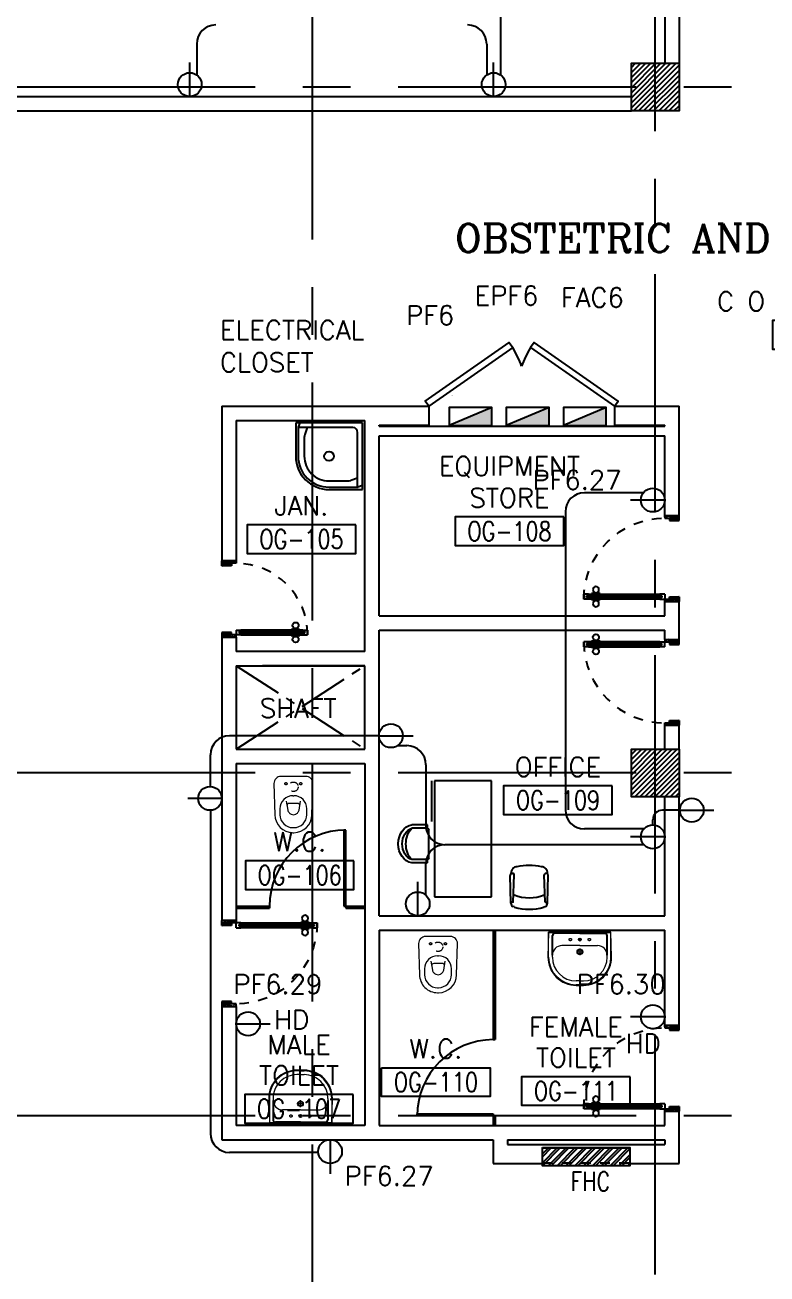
# Model space of a CAD drawing. Extents: x -0.4 to 93.5, y -1.1 to 78.4.
# Drawn here: x 58.41 to 66.21, y 14.89 to 28 of the extents above; entities that cross this region are included whole.
import ezdxf
from ezdxf.enums import TextEntityAlignment as Align

# ---------------------------------------------------------------- set-up
doc = ezdxf.new("R2010")
doc.units = 0
doc.header["$MEASUREMENT"] = 0
for name, pattern in [('CENTER2', [1.125, 0.75, -0.125, 0.125, -0.125]), ('CENTERX2', [4, 2.5, -0.5, 0.5, -0.5]), ('DASHED', [0.75, 0.5, -0.25]), ('HIDDEN', [0.375, 0.25, -0.125]), ('HIDDEN2', [0.1875, 0.125, -0.0625])]:
    doc.linetypes.add(name, pattern=pattern)
doc.layers.get('0').update_dxf_attribs({"color": 11, "linetype": 'CONTINUOUS'})
for name, color, linetype in [('AXES', 11, 'CENTERX2'), ('COL', 11, 'CONTINUOUS'), ('DOOR', 11, 'CONTINUOUS'), ('E-CLINE', 2, 'CONTINUOUS'), ('E-HLINE', 2, 'HIDDEN'), ('E-PANELBX', 3, 'CONTINUOUS'), ('E-SOCKETS', 4, 'CONTINUOUS'), ('E-TEXT', 4, 'CONTINUOUS'), ('E-WI', 6, 'CONTINUOUS'), ('FHC', 11, 'CONTINUOUS'), ('FIX', 11, 'CONTINUOUS'), ('FMCHAIR', 11, 'CONTINUOUS'), ('FMDESK', 11, 'CONTINUOUS'), ('HAT', 11, 'CONTINUOUS'), ('NON-MEDICAL', 11, 'CONTINUOUS'), ('PART', 11, 'CONTINUOUS'), ('RM-BOX', 11, 'CONTINUOUS'), ('RM-NAME', 11, 'CONTINUOUS'), ('RM-NO', 11, 'CONTINUOUS'), ('SHAFT', 11, 'CONTINUOUS'), ('WALL', 11, 'CONTINUOUS')]:
    doc.layers.add(name, color=color, linetype=linetype)
doc.styles.add('ROMANC', font='romanc', dxfattribs={"height": 0.1})
doc.styles.add('ROMANS', font='ROMANS.shx', dxfattribs={"width": 0.6})

# ---------------------------------------------------------------- blocks, each defined once
blk = doc.blocks.new('RM1')
at = {"layer": 'RM-BOX'}
blk.add_lwpolyline([(570, -200), (-570, -200), (-570, -500), (570, -500)], close=True, dxfattribs=at)
at = {"layer": 'RM-NAME', "style": 'ROMANS'}
for tag, p in [('ROOMNAME1', (0, 324)), ('ROOMNAME2', (0, 0))]:
    blk.add_attdef(tag, text='', height=200, dxfattribs=at).set_placement(p, align=Align.MIDDLE)
at = {"layer": 'RM-NO', "style": 'ROMANS', "width": 0.8}
blk.add_attdef('ROOMNO', text='', height=200, dxfattribs=at).set_placement((0, -350), align=Align.MIDDLE)
blk = doc.blocks.new('DESK-O')
for p, q in [((0, 0), (1, 0)), ((0, -1), (0, 0)), ((1, 0), (1, -1)), ((1, -1), (0, -1)), ((1, -1.05), (0.65, -1.05))]:
    blk.add_line(p, q)
blk = doc.blocks.new('CHR2')
for p, q in [((-0.947, 0.386), (-0.937, 0.42)), ((-0.861, 0.48), (-0.229, 0.5)), ((-0.836, 0.425), (-0.836, 0.475)), ((-0.834, 0.423), (-0.215, 0.396)), ((-0.183, 0.469), (-0.183, 0.436)), ((-0.947, -0.386), (-0.937, -0.42)), ((-0.861, -0.48), (-0.223, -0.499)), ((-0.836, -0.425), (-0.836, -0.481)), ((-0.834, -0.423), (-0.215, -0.396)), ((-0.183, -0.469), (-0.183, -0.436))]:
    blk.add_line(p, q)
for centre, radius, start, end in [((0.442, 0), 1.442, 164.4748, 195.5252), ((-0.857, 0.397), 0.0833, 92.5404, 163.5801), ((-0.834, 0.425), 0.00208, 180, 267.4596), ((0.516, 0), 1.253, 161.5812, 198.4188), ((-0.219, 0.466), 0.0359, 3.8781, 106.7041), ((-0.214, 0.428), 0.0319, 268.1708, 14.5154), ((-0.184, 0.325), 0.154, 359.6456, 90.3755), ((-1.747, 0), 1.747, 349.2995, 10.7005), ((-0.857, -0.397), 0.0833, 196.4199, 267.4596), ((-0.834, -0.425), 0.00208, 92.5404, 180), ((-0.215, -0.468), 0.0316, 255.3205, 359.2331), ((-0.214, -0.428), 0.0319, 345.4846, 91.8292), ((-0.184, -0.325), 0.154, 269.6202, 0.3544)]:
    blk.add_arc(centre, radius, start, end)
blk = doc.blocks.new('CHR3')
for p, q in [((-0.039, 0.5), (-0.558, 0.5)), ((-0.05, 0.412), (-0.558, 0.412)), ((-0.039, 0.5), (-0.039, 0.412)), ((0, 0.362), (0, -0.362)), ((-0.05, -0.412), (-0.558, -0.412)), ((-0.039, -0.5), (-0.553, -0.5)), ((-0.039, -0.411), (-0.039, -0.5))]:
    blk.add_line(p, q)
for centre, radius, start, end in [((-0.497, 0), 0.503, 97.0495, 263.5769), ((-0.446, 0), 0.427, 105.249, 254.751), ((-0.212, 0), 0.538, 130.0756, 229.9244), ((-0.05, 0.362), 0.05, 0, 90), ((-0.05, -0.362), 0.05, 270, 0)]:
    blk.add_arc(centre, radius, start, end)
blk = doc.blocks.new('*X42')
at = {"color": 0}
for p, q in [((235129, 132669), (235610, 133150)), ((235129, 132722), (235556, 133150)), ((235129, 132775), (235503, 133150)), ((235129, 132828), (235450, 133150)), ((235129, 132881), (235397, 133150)), ((235129, 132934), (235344, 133150)), ((235129, 132987), (235291, 133150)), ((235129, 133040), (235238, 133150)), ((235129, 133093), (235185, 133150)), ((235163, 132650), (235629, 133116)), ((235216, 132650), (235629, 133063)), ((235269, 132650), (235629, 133010)), ((235322, 132650), (235629, 132957)), ((235375, 132650), (235629, 132904)), ((235428, 132650), (235629, 132851)), ((235481, 132650), (235629, 132798)), ((235534, 132650), (235629, 132745)), ((235587, 132650), (235629, 132691))]:
    blk.add_line(p, q, dxfattribs=at)
blk = doc.blocks.new('COL50')
at = {"layer": 'COL'}
blk.add_lwpolyline([(-250, 250), (-250, -250), (250, -250), (250, 250)], close=True, dxfattribs=at)
blk = doc.blocks.new('*X36')
at = {"color": 0}
for p, q in [((235129, 139881), (235597, 140350)), ((235129, 139934), (235544, 140350)), ((235129, 139987), (235491, 140350)), ((235129, 140040), (235438, 140350)), ((235129, 140093), (235385, 140350)), ((235129, 140146), (235332, 140350)), ((235129, 140199), (235279, 140350)), ((235129, 140253), (235226, 140350)), ((235129, 140306), (235173, 140350)), ((235150, 139850), (235629, 140328)), ((235203, 139850), (235629, 140275)), ((235256, 139850), (235629, 140222)), ((235309, 139850), (235629, 140169)), ((235362, 139850), (235629, 140116)), ((235415, 139850), (235629, 140063)), ((235468, 139850), (235629, 140010)), ((235521, 139850), (235629, 139957)), ((235574, 139850), (235629, 139904))]:
    blk.add_line(p, q, dxfattribs=at)
blk = doc.blocks.new('DOOR90')
at = {"layer": 'DOOR', "color": 0, "linetype": 'ByBlock'}
for p, q in [((-150, 0), (-150, -25)), ((-150, 0), (0, 0)), ((0, -50), (0, 0)), ((-1000, -25), (-1000, -75)), ((-1000, -75), (-1000, -25)), ((-950, -25), (-1000, -25)), ((-950, -75), (-1000, -75)), ((-970, -42), (-970, -58)), ((-950, -42), (-970, -42)), ((-950, -58), (-970, -58)), ((-950, -25), (-950, -42)), ((-950, -58), (-950, -75)), ((-918, -25), (-918, -18)), ((-828, -18), (-918, -18)), ((-918, -75), (-918, -82)), ((-828, -82), (-918, -82)), ((-905, -18), (-905, -9)), ((-905, -9), (-840, -9)), ((-905, -18), (-840, -18)), ((-905, -82), (-905, -91)), ((-905, -82), (-840, -82)), ((-905, -91), (-840, -91)), ((-840, -18), (-840, -9)), ((-840, -82), (-840, -91)), ((-828, -25), (-828, -18)), ((-828, -75), (-828, -82)), ((-200, -42), (-200, -25)), ((-200, -25), (-150, -25)), ((-180, -42), (-200, -42)), ((-200, -75), (-200, -58)), ((-200, -58), (-180, -58)), ((-150, -75), (-200, -75)), ((-180, -58), (-180, -42)), ((-150, -75), (-150, -25)), ((-150, -25), (-100, -25)), ((-100, -25), (-100, -50)), ((-100, -50), (0, -50)), ((-150, -900), (-150, -875)), ((-150, -875), (-100, -875)), ((0, -900), (-150, -900)), ((-150, -900), (0, -900)), ((-100, -850), (0, -850)), ((-100, -875), (-100, -850)), ((0, -850), (0, -900))]:
    blk.add_line(p, q, dxfattribs=at)
at = {"layer": 'DOOR', "color": 9, "linetype": 'ByBlock'}
for p, q in [((0, -50), (-114, 0)), ((0, -50), (-40, 0)), ((0, -50), (-100, -37)), ((0, -850), (-114, -900)), ((0, -850), (-100, -863)), ((0, -850), (-40, -900))]:
    blk.add_line(p, q, dxfattribs=at)
at = {"layer": 'DOOR', "linetype": 'ByBlock'}
for p, q in [((-200, -25), (-950, -25)), ((-200, -42), (-950, -42)), ((-200, -58), (-950, -58)), ((-950, -75), (-200, -75))]:
    blk.add_line(p, q, dxfattribs=at)
at = {"layer": 'DOOR', "color": 0, "linetype": 'ByBlock'}
for centre in [(-873, 24), (-873, -124)]:
    blk.add_circle(centre, 32.4, dxfattribs=at)
at = {"layer": 'DOOR', "color": 9, "linetype": 'ByBlock'}
for centre, radius, start, end in [((0, -50), 154, 161.1053, 166.2858), ((0, -50), 134, 158.1598, 169.28), ((0, -50), 94.4, 148.0182, 180), ((0, -50), 74.4, 137.7764, 180), ((0, -50), 114, 154.0838, 167.3774), ((0, -50), 54.4, 113.2074, 180), ((0, -50), 34.4, 90, 180), ((0, -50), 14.4, 90, 180), ((0, -850), 154, 193.7142, 198.8947), ((0, -850), 134, 190.72, 201.8402), ((0, -850), 94.4, 180, 211.9818), ((0, -850), 74.4, 180, 222.2236), ((0, -850), 54.4, 180, 246.7926), ((0, -850), 34.4, 180, 270), ((0, -850), 14.4, 180, 270)]:
    blk.add_arc(centre, radius, start, end, dxfattribs=at)
at = {"layer": 'DOOR', "linetype": 'HIDDEN', "ltscale": 0.5}
blk.add_arc((-150, -25), 850, 180, 270, dxfattribs=at)
blk = doc.blocks.new('DOOR80')
at = {"layer": 'DOOR', "color": 0, "linetype": 'ByBlock'}
for p, q in [((-87, 805), (-96, 805)), ((-96, 805), (-96, 740)), ((-80, 818), (-87, 818)), ((-87, 728), (-87, 818)), ((-87, 805), (-87, 740)), ((-30, 900), (-80, 900)), ((-80, 900), (-30, 900)), ((-80, 850), (-80, 900)), ((-63, 850), (-80, 850)), ((-47, 870), (-63, 870)), ((-63, 850), (-63, 870)), ((-47, 850), (-47, 870)), ((-30, 850), (-47, 850)), ((-30, 850), (-30, 900)), ((-30, 818), (-22, 818)), ((-22, 728), (-22, 818)), ((-22, 805), (-13, 805)), ((-22, 805), (-22, 740)), ((-13, 805), (-13, 740)), ((-87, 740), (-96, 740)), ((-80, 728), (-87, 728)), ((-30, 728), (-22, 728)), ((-22, 740), (-13, 740)), ((-805, 0), (-805, 150)), ((-805, 150), (-780, 150)), ((-805, 150), (-805, 0)), ((-780, 150), (-780, 100)), ((-80, 200), (-63, 200)), ((-80, 150), (-80, 200)), ((-80, 150), (-30, 150)), ((-63, 200), (-63, 180)), ((-63, 180), (-47, 180)), ((-47, 200), (-30, 200)), ((-47, 180), (-47, 200)), ((-30, 200), (-30, 150)), ((-5, 150), (-30, 150)), ((-30, 150), (-30, 100)), ((-5, 150), (-5, 0)), ((-755, 0), (-805, 0)), ((-780, 100), (-755, 100)), ((-755, 100), (-755, 0)), ((-55, 100), (-55, 0)), ((-30, 100), (-55, 100)), ((-55, 0), (-5, 0))]:
    blk.add_line(p, q, dxfattribs=at)
at = {"layer": 'DOOR', "linetype": 'ByBlock'}
for p, q in [((-80, 850), (-80, 200)), ((-63, 200), (-63, 850)), ((-47, 200), (-47, 850)), ((-30, 200), (-30, 850)), ((-5, 0), (-5, 150))]:
    blk.add_line(p, q, dxfattribs=at)
at = {"layer": 'DOOR', "color": 9, "linetype": 'ByBlock'}
for p, q in [((-755, 0), (-805, 114)), ((-755, 0), (-805, 40)), ((-755, 0), (-768, 100)), ((-55, 0), (-5, 114)), ((-55, 0), (-41, 100)), ((-55, 0), (-5, 40))]:
    blk.add_line(p, q, dxfattribs=at)
at = {"layer": 'DOOR', "color": 0, "linetype": 'ByBlock'}
for centre in [(-128, 773), (19, 773)]:
    blk.add_circle(centre, 32.4, dxfattribs=at)
at = {"layer": 'DOOR', "linetype": 'HIDDEN', "ltscale": 0.5}
blk.add_arc((-30, 150), 750, 90, 180, dxfattribs=at)
at = {"layer": 'DOOR', "color": 9, "linetype": 'ByBlock'}
for centre, radius, start, end in [((-755, 0), 154, 103.7142, 108.8947), ((-755, 0), 134, 100.72, 111.8402), ((-55, 0), 134, 68.1598, 79.28), ((-55, 0), 154, 71.1053, 76.2858), ((-755, 0), 94.4, 90, 121.9818), ((-755, 0), 74.4, 90, 132.2236), ((-755, 0), 54.4, 90, 156.7926), ((-755, 0), 34.4, 90, 180), ((-755, 0), 14.4, 90, 180), ((-55, 0), 94.4, 58.0182, 90), ((-55, 0), 74.4, 47.7764, 90), ((-55, 0), 54.4, 23.2074, 90), ((-55, 0), 34.4, 0, 90), ((-55, 0), 14.4, 0, 90), ((-55, 0), 114, 64.0838, 77.3774)]:
    blk.add_arc(centre, radius, start, end, dxfattribs=at)
blk = doc.blocks.new('LAV-003')
at = {"layer": 'FIX', "linetype": 'Continuous', "lineweight": 20}
for p, q in [((-328, -285), (-328, -25)), ((327, -285), (327, -25)), ((0, -165), (-188, -165)), ((0, -165), (187, -165)), ((-288, -285), (-288, -265)), ((287, -285), (287, -265)), ((0, -535), (-38, -535)), ((0, -575), (-38, -575)), ((0, -535), (37, -535)), ((0, -575), (37, -575))]:
    blk.add_line(p, q, dxfattribs=at)
at = {"layer": 'FIX', "linetype": 'ByBlock'}
blk.add_line((-328, -25), (327, -25), dxfattribs=at)
at = {"layer": 'FIX', "linetype": 'ByBlock', "ltscale": 0.3}
for p, q in [((-288, -265), (-288, -60)), ((0, -35), (-262, -35)), ((0, -35), (262, -35)), ((287, -265), (287, -60))]:
    blk.add_line(p, q, dxfattribs=at)
at = {"layer": 'FIX', "lineweight": 20}
for p, q in [((-16, -101), (15, -101)), ((0, -85), (0, -116))]:
    blk.add_line(p, q, dxfattribs=at)
at = {"layer": 'FIX', "linetype": 'DASHED', "lineweight": 20, "ltscale": 0.04}
for p, q in [((-36, -230), (37, -230)), ((0, -194), (0, -266))]:
    blk.add_line(p, q, dxfattribs=at)
at = {"layer": 'FIX', "linetype": 'Continuous', "lineweight": 20}
blk.add_lwpolyline([(295, -25), (0, -25), (-328, -25), (-335, -285, 0.414214), (-38, -582), (0, -582), (37, -582, 0.414214), (334, -285), (327, -25), (0, -25)], format="xyb", dxfattribs=at)
at = {"layer": 'FIX', "linetype": 'HIDDEN', "lineweight": 20, "ltscale": 0.05}
for centre in [(-100, -101), (100, -101)]:
    blk.add_circle(centre, 12.4, dxfattribs=at)
at = {"layer": 'FIX', "lineweight": 20}
for centre, radius in [((0, -101), 15.5), ((0, -230), 29.5), ((0, -230), 22.5)]:
    blk.add_circle(centre, radius, dxfattribs=at)
at = {"layer": 'FIX', "linetype": 'ByBlock', "ltscale": 0.3}
for centre, start, end in [((-262, -60), 90, 180), ((262, -60), 0, 90)]:
    blk.add_arc(centre, 25, start, end, dxfattribs=at)
at = {"layer": 'FIX', "linetype": 'Continuous', "lineweight": 20}
for centre, radius, start, end in [((-188, -265), 100, 90, 180), ((187, -265), 100, 0, 90), ((-38, -285), 290, 180, 270), ((-38, -285), 250, 180, 270), ((37, -285), 250, 270, 0), ((37, -285), 290, 270, 0)]:
    blk.add_arc(centre, radius, start, end, dxfattribs=at)
blk = doc.blocks.new('WC1')
at = {"layer": 'FIX', "lineweight": 20}
for p, q in [((-210, 204), (-538, 194)), ((-475, 141), (-538, 141)), ((-727, 5), (-727, -5)), ((-674, 5), (-674, -5)), ((-534, 24), (-540, 0)), ((-540, 0), (-534, -24)), ((-395, 76), (-490, 60)), ((-339, 5), (-339, -5)), ((-490, -60), (-395, -76)), ((-538, -141), (-475, -141)), ((-538, -194), (-210, -204))]:
    blk.add_line(p, q, dxfattribs=at)
at = {"layer": 'FIX', "linetype": 'Continuous', "lineweight": 20}
blk.add_line((-420, -47), (-420, 45), dxfattribs=at)
at = {"layer": 'FIX', "lineweight": 20}
blk.add_lwpolyline([(-213, -204), (-210, -204, 0.414214), (-137, -131), (-137, 0), (-137, 131, 0.414214), (-210, 204)], format="xyb", dxfattribs=at)
at = {"layer": 'FIX', "linetype": 'HIDDEN2', "lineweight": 20, "ltscale": 0.3}
blk.add_circle((-245, 0), 49.8, dxfattribs=at)
at = {"layer": 'FIX', "linetype": 'HIDDEN', "lineweight": 20, "ltscale": 0.05}
for centre in [(-213, 78), (-213, -77)]:
    blk.add_circle(centre, 11.6, dxfattribs=at)
at = {"layer": 'FIX', "lineweight": 20}
for centre, radius, start, end in [((-538, 5), 189, 90, 180), ((-538, 5), 136, 90, 180), ((-475, 5), 136, 360, 90), ((-473, -7), 68.2, 128.9242, 152.8468), ((-464, -18), 82, 108.496, 128.9242), ((-538, -5), 189, 180, 270), ((-538, -5), 136, 180, 270), ((-473, 7), 68.2, 207.1532, 231.0758), ((-464, 18), 82, 231.0758, 251.504), ((-475, -5), 136, 270, 0)]:
    blk.add_arc(centre, radius, start, end, dxfattribs=at)
at = {"layer": 'FIX', "linetype": 'Continuous', "lineweight": 20}
for centre, start, end in [((-443, 46), 357.6662, 91.6121), ((-442, -46), 268.3879, 2.3338)]:
    blk.add_arc(centre, 22.3, start, end, dxfattribs=at)
blk = doc.blocks.new('JAN-001')
for p, q in [((730, -30), (30, -30)), ((30, -30), (30, -730)), ((80, -130), (80, -705)), ((705, -80), (130, -80)), ((610, -80), (635, -152)), ((688, -30), (704, -76)), ((705, -380), (705, -84)), ((730, -380), (730, -30)), ((640, -380), (640, -184)), ((80, -610), (152, -635)), ((184, -640), (380, -640)), ((30, -688), (76, -704)), ((30, -730), (380, -730)), ((84, -705), (380, -705))]:
    blk.add_line(p, q)
blk.add_circle((380, -380), 50)
for centre, radius, start, end in [((130, -130), 50, 90, 180), ((680, -84), 25, 0, 19.0039), ((540, -184), 100, 0, 19.0039), ((380, -380), 350, 270, 0), ((380, -380), 325, 270, 0), ((380, -380), 260, 270, 0), ((184, -540), 100, 250.9961, 270), ((84, -680), 25, 250.9961, 270)]:
    blk.add_arc(centre, radius, start, end)
blk = doc.blocks.new('E-PBX')
at = {"layer": 'E-PANELBX'}
h = blk.add_hatch(color=256, dxfattribs=at)
h.paths.add_polyline_path([(34, 190), (-225, 190), (34, 81)])
h.paths.add_polyline_path([(225, 190), (34, 190), (34, 81), (225, 0)])
blk.add_line((225, 0), (-225, 190), dxfattribs=at)
blk.add_lwpolyline([(-225, 190), (225, 190), (225, 0), (-225, 0)], close=True, dxfattribs=at)

msp = doc.modelspace()

# ---------------------------------------------------------------- hatches: boundary and pattern name
at = {"layer": 'FHC', "linetype": 'ByBlock', "ltscale": 0.3}
h = msp.add_hatch(dxfattribs=at)
h.set_pattern_fill('ANSI32', color=11, scale=0.175, style=0)
h.set_pattern_definition([(45, (-168.34883, -15.02368), (-0.046403883, 0.046403883), []), (45, (-168.317894, -15.02368), (-0.046403883, 0.046403883), [])])
h.paths.add_polyline_path([(64.7674, 16.0273), (64.7674, 16.2173), (63.8474, 16.2173), (63.8474, 16.0273)])
h.paths.add_polyline_path([(63.6347, 15.6062), (63.6347, 16.027), (63.8972, 16.027), (63.8972, 15.6062)], flags=9)

# ---------------------------------------------------------------- linework, layer by layer
at = {"layer": 'AXES'}
for p, q in [((65.0324, -1.1143), (65.0324, 77.6984)), ((61.4324, 5.75), (61.4324, 64.57)), ((92.8324, 27.35), (40.7424, 27.35)), ((92.8324, 20.15), (40.7424, 20.15)), ((92.8324, 16.55), (40.7424, 16.55))]:
    msp.add_line(p, q, dxfattribs=at)
at = {"layer": 'E-CLINE', "color": 4, "linetype": 'ByBlock'}
for p, q in [((63.4091, 29.5482), (63.4091, 27.4763)), ((60.2176, 27.8014), (60.2176, 27.4763)), ((63.2627, 27.8014), (63.2627, 27.4763)), ((64.9087, 23.0912), (64.2889, 23.0912)), ((64.0889, 22.8912), (64.0889, 19.7617)), ((62.1324, 20.5408), (60.562, 20.5408)), ((62.3262, 20.4365), (62.4242, 20.4365)), ((62.6242, 20.2365), (62.6242, 19.5969)), ((65.2907, 19.759), (65.1074, 19.759)), ((64.9134, 19.5617), (64.2889, 19.5617)), ((65.0074, 19.6043), (65.0074, 19.659)), ((64.9134, 19.3969), (62.8242, 19.3969)), ((62.6242, 18.8661), (62.6242, 19.1969))]:
    msp.add_line(p, q, dxfattribs=at)
at = {"layer": 'E-CLINE', "color": 4}
for p, q in [((60.362, 20.0076), (60.362, 20.3408)), ((60.362, 19.7578), (60.362, 16.3658)), ((61.4938, 16.1658), (60.562, 16.1658))]:
    msp.add_line(p, q, dxfattribs=at)
at = {"layer": 'E-CLINE', "color": 4, "linetype": 'ByBlock'}
for centre, radius, start, end in [((60.4176, 27.8014), 0.2, 90, 180), ((63.0627, 27.8014), 0.2, 0, 90), ((64.2889, 22.8912), 0.2, 90, 180), ((60.562, 20.3408), 0.2, 90, 180), ((62.4242, 20.2365), 0.2, 0, 90), ((64.2889, 19.7617), 0.2, 180, 270), ((65.1074, 19.659), 0.1, 90, 180), ((62.8242, 19.5969), 0.2, 180, 270), ((62.8242, 19.1969), 0.2, 90, 180)]:
    msp.add_arc(centre, radius, start, end, dxfattribs=at)
at = {"layer": 'E-CLINE', "color": 4}
msp.add_arc((60.562, 16.3658), 0.2, 180, 270, dxfattribs=at)
at = {"layer": 'E-SOCKETS'}
for p, q in [((60.1445, 27.25), (60.1445, 27.6083)), ((63.3359, 27.25), (63.3359, 27.6083)), ((65.1324, 23.0145), (64.774, 23.0145)), ((62.1324, 20.5408), (62.4907, 20.5408)), ((60.4824, 19.8827), (60.124, 19.8827)), ((65.2907, 19.759), (65.649, 19.759)), ((65.1324, 19.4793), (64.774, 19.4793)), ((62.5386, 18.65), (62.5386, 19.0083)), ((65.1325, 17.5904), (64.7742, 17.5904)), ((60.6322, 17.5163), (60.9905, 17.5163)), ((61.6184, 16.3), (61.6184, 15.9417))]:
    msp.add_line(p, q, dxfattribs=at)
for centre in [(60.1445, 27.375), (63.3359, 27.375), (65.0074, 23.0145), (62.2574, 20.5408), (60.3574, 19.8827), (65.4157, 19.759), (65.0074, 19.4793), (62.5386, 18.775), (65.0075, 17.5904), (60.7572, 17.5163), (61.6184, 16.175)]:
    msp.add_circle(centre, 0.125, dxfattribs=at)
at = {"layer": 'E-WI', "color": 4}
for points in [[(63.0969, 23.9863, 0, 0.1162, 0), (63.0869, 24.2184, 0, 0, 0), (63.083, 24.2898, 0, 0, 0), (63.0811, 24.9542, 0, 0, 0)], [(63.6934, 23.9863, 0, 0.1162, 0), (63.6834, 24.2184, 0, 0, 0), (63.6795, 24.2898, 0, 0, 0), (63.6776, 24.9542, 0, 0, 0)], [(64.3212, 23.9863, 0, 0.1162, 0), (64.3113, 24.2184, 0, 0, 0), (64.3074, 24.2898, 0, 0, 0), (64.3055, 24.9542, 0, 0, 0)], [(62.8972, 24.1142, 0, 0.1162, 0), (62.7185, 24.2627, 0, 0, 0), (62.6629, 24.3077, 0, 0, 0), (62.1691, 24.7521, 0, 0, 0)]]:
    msp.add_lwpolyline(points, format="xyseb", dxfattribs=at)
at = {"layer": 'PART', "linetype": 'ByBlock'}
for p, q in [((61.7824, 19.55), (61.7624, 19.55)), ((61.7624, 19.55), (61.7624, 18.75)), ((61.7824, 18.75), (61.7824, 19.55)), ((60.6324, 18.75), (60.9824, 18.75)), ((60.9824, 18.75), (60.9824, 18.73)), ((61.7624, 18.75), (61.7824, 18.75)), ((61.7824, 18.75), (61.7824, 18.73)), ((61.7824, 18.75), (61.9824, 18.75)), ((60.6324, 18.73), (60.9824, 18.73)), ((61.7824, 18.73), (61.9824, 18.73)), ((63.3324, 18.5), (63.3324, 17.3508)), ((63.3524, 18.5), (63.3524, 17.3508)), ((63.3324, 17.3508), (63.3524, 17.3508)), ((62.5324, 16.5508), (62.5324, 16.5708)), ((62.5324, 16.5708), (63.3324, 16.5708)), ((63.3324, 16.5508), (62.5324, 16.5508)), ((63.3324, 16.5708), (63.3324, 16.5508)), ((63.3324, 16.5508), (63.3524, 16.5508)), ((63.3324, 16.5508), (63.3324, 16.45)), ((63.3524, 16.5508), (63.3524, 16.45))]:
    msp.add_line(p, q, dxfattribs=at)
for centre in [(61.7824, 18.75), (63.3324, 16.5508)]:
    msp.add_arc(centre, 0.8, 90, 180, dxfattribs=at)
at = {"layer": 'RM-NAME'}
msp.add_lwpolyline([(63.8474, 16.2173), (64.7674, 16.2173), (64.7674, 16.0273), (63.8474, 16.0273)], close=True, dxfattribs=at)
at = {"layer": 'WALL'}
for p, q in [((65.1323, 33.05), (65.1323, 27.6)), ((65.2824, 30.875), (65.2824, 27.6)), ((60.4824, 24), (62.6559, 24)), ((60.4824, 24), (60.4824, 22.375)), ((62.6559, 24), (62.6559, 23.8)), ((64.6059, 24), (65.2824, 24)), ((64.6059, 24), (64.6059, 23.8)), ((65.2824, 22.85), (65.2824, 24)), ((60.6324, 23.85), (60.6324, 22.375)), ((60.6324, 23.85), (61.9824, 23.85)), ((61.9824, 21.425), (61.9824, 23.85)), ((62.1324, 23.8), (62.6559, 23.8)), ((62.1324, 23.79), (62.1324, 23.8)), ((62.1324, 23.79), (65.1324, 23.79)), ((64.6059, 23.8), (65.1324, 23.8)), ((65.1324, 23.79), (65.1324, 23.8)), ((62.1324, 21.8), (62.1324, 23.69)), ((62.1324, 23.69), (65.1324, 23.69)), ((65.1324, 22.85), (65.1324, 23.69)), ((65.1324, 22.85), (65.2824, 22.85)), ((60.4824, 22.375), (60.6324, 22.375)), ((65.1324, 21.8), (65.1324, 21.95)), ((65.1324, 21.95), (65.2824, 21.95)), ((65.2824, 21.55), (65.2824, 21.95)), ((62.1324, 21.8), (65.1324, 21.8)), ((62.1324, 18.65), (62.1324, 21.65)), ((62.1324, 21.65), (65.1324, 21.65)), ((65.1324, 21.55), (65.1324, 21.65)), ((60.4824, 21.575), (60.4824, 18.6)), ((60.4824, 21.575), (60.6324, 21.575)), ((60.6324, 21.575), (60.6324, 21.425)), ((65.1324, 21.55), (65.2824, 21.55)), ((61.9824, 21.425), (60.6324, 21.425)), ((60.6324, 21.275), (60.6324, 20.4)), ((60.6324, 21.275), (61.9824, 21.275)), ((61.9824, 21.275), (60.9074, 21.275)), ((61.9824, 20.4), (61.9824, 21.275)), ((65.1324, 20.4), (65.1324, 20.65)), ((65.1324, 20.65), (65.2824, 20.65)), ((65.2824, 20.4), (65.2824, 20.65)), ((60.6324, 20.4), (61.9824, 20.4)), ((60.6324, 20.25), (60.6324, 18.6)), ((60.6324, 20.25), (61.9824, 20.25)), ((61.9824, 20.25), (61.9824, 16.45)), ((65.1324, 18.65), (65.1324, 19.9)), ((65.2824, 17.5), (65.2824, 19.9)), ((62.1324, 18.65), (65.1324, 18.65)), ((60.6324, 18.6), (60.4824, 18.6)), ((62.1324, 18.5), (62.1324, 16.45)), ((62.1324, 18.5), (65.1324, 18.5)), ((65.1324, 17.5), (65.1324, 18.5)), ((60.4824, 17.7), (60.4824, 16.3)), ((60.6324, 17.7), (60.4824, 17.7)), ((60.6324, 17.7), (60.6324, 16.45)), ((65.1324, 17.5), (65.2824, 17.5)), ((65.1324, 16.45), (65.1324, 16.6)), ((65.1324, 16.6), (65.2824, 16.6)), ((65.2824, 16.05), (65.2824, 16.6)), ((61.9824, 16.45), (60.6324, 16.45)), ((62.1324, 16.45), (65.1324, 16.45)), ((60.4824, 16.3), (63.3324, 16.3)), ((63.3324, 16.3), (63.3324, 16.05)), ((63.4824, 16.3), (63.4824, 16.25)), ((63.4824, 16.3), (65.1324, 16.3)), ((65.1324, 16.3), (65.1324, 16.25)), ((63.4824, 16.25), (65.1324, 16.25)), ((63.8475, 16.05), (63.8474, 16.215)), ((63.8474, 16.215), (64.7674, 16.215)), ((64.7674, 16.215), (64.7674, 16.05)), ((63.3324, 16.05), (63.8475, 16.05)), ((64.7674, 16.05), (65.2824, 16.05))]:
    msp.add_line(p, q, dxfattribs=at)
at = {"layer": 'WALL', "linetype": 'ByBlock'}
for p, q in [((58.0824, 27.25), (64.7824, 27.25)), ((58.0824, 27.1), (64.7824, 27.1))]:
    msp.add_line(p, q, dxfattribs=at)
at = {"layer": 'WALL', "color": 97, "linetype": 'CENTER2', "ltscale": 0.7}
for p, q in [((60.6324, 20.4), (61.9824, 21.275)), ((60.6324, 21.275), (61.9824, 20.4))]:
    msp.add_line(p, q, dxfattribs=at)
at = {"layer": 'WALL', "color": 250, "linetype": 'HIDDEN', "ltscale": 0.25}
msp.add_line((63.8552, 16.0567), (64.7616, 16.0567), dxfattribs=at)
at = {"layer": 'WALL', "linetype": 'ByBlock', "ltscale": 0.3}
for points in [[(64.7824, 27.6), (65.2824, 27.6), (65.2824, 27.1), (64.7824, 27.1)], [(64.7824, 20.4), (65.2824, 20.4), (65.2824, 19.9), (64.7824, 19.9)]]:
    msp.add_lwpolyline(points, close=True, dxfattribs=at)
at = {"layer": 'WALL'}
for points in [[(62.6537, 24), (62.6161, 24.0539), (63.4985, 24.6688), (63.5361, 24.6149)], [(64.6059, 24), (64.6434, 24.0539), (63.761, 24.6688), (63.7235, 24.6149)]]:
    msp.add_lwpolyline(points, close=True, dxfattribs=at)
for centre, start, end in [((62.6161, 24.0539), 19.82332, 31.37409), ((64.6434, 24.0539), 148.62591, 160.17668)]:
    msp.add_arc(centre, 1.0775, start, end, dxfattribs=at)

# ---------------------------------------------------------------- block references
at = {"layer": 'COL', "xscale": -0.001, "yscale": 0.001, "zscale": 0.001}
for p in [(65.0324, 27.35), (65.0324, 20.15)]:
    msp.add_blockref('COL50', p, dxfattribs=at)
at = {"layer": 'DOOR', "color": 0, "linetype": 'ByBlock', "yscale": 0.001, "zscale": 0.001}
for name, p, xscale, rotation in [('DOOR90', (65.2824, 21.95), -0.001, 180), ('DOOR80', (60.4824, 21.5704), 0.001, 270), ('DOOR90', (65.2824, 16.6), -0.001, 180)]:
    msp.add_blockref(name, p, dxfattribs=dict(at, xscale=xscale, rotation=rotation))
for p, xscale in [((65.2824, 21.55), 0.001), ((60.4824, 18.6), -0.001)]:
    msp.add_blockref('DOOR90', p, dxfattribs=dict(at, xscale=xscale))
at = {"layer": 'E-PANELBX', "xscale": -0.0009999999892897904, "yscale": 0.0009999999892897904, "zscale": 0.001, "rotation": 180}
for p in [(63.0934, 23.9863), (63.6934, 23.9863), (64.2934, 23.9863)]:
    msp.add_blockref('E-PBX', p, dxfattribs=at)
at = {"layer": 'FIX', "xscale": 0.001, "yscale": 0.001, "zscale": 0.001}
for name, p, rotation in [('JAN-001', (61.9874, 23.855), 270), ('WC1', (61.2332, 20.25), 90), ('WC1', (62.752, 18.57), 89.99999999999999)]:
    msp.add_blockref(name, p, dxfattribs=dict(at, rotation=rotation))
at = {"layer": 'FIX', "color": 6, "linetype": 'ByBlock', "ltscale": 0.3, "xscale": 0.001, "yscale": 0.001, "zscale": 0.001}
msp.add_blockref('LAV-003', (64.2408, 18.502), dxfattribs=at)
at = {"layer": 'FIX', "color": 6, "linetype": 'ByBlock', "ltscale": 0.3, "xscale": 0.001, "yscale": 0.001, "zscale": 0.001, "rotation": 180}
msp.add_blockref('LAV-003', (61.3074, 16.448), dxfattribs=at)
at = {"layer": 'FMCHAIR', "yscale": 0.4}
for name, p, xscale, zscale, rotation in [('CHR3', (62.6546, 19.4048), -0.32, 0.36, 180), ('CHR2', (63.7092, 19.1785), 0.46, 0.34, 90)]:
    msp.add_blockref(name, p, dxfattribs=dict(at, xscale=xscale, zscale=zscale, rotation=rotation))
at = {"layer": 'FMDESK', "xscale": -1.22, "yscale": 0.6, "zscale": 0.58, "rotation": 270}
msp.add_blockref('DESK-O', (63.3146, 18.8485), dxfattribs=at)
at = {"layer": 'HAT', "xscale": 0.001, "yscale": 0.001, "zscale": 0.001}
for name in ['*X36', '*X42']:
    msp.add_blockref(name, (-170.3462, -112.7497), dxfattribs=at)
at = {"layer": 'NON-MEDICAL', "color": 6, "linetype": 'ByBlock', "ltscale": 0.3, "xscale": 0.001, "yscale": 0.001, "zscale": 0.001}
msp.add_blockref('LAV-003', (64.2408, 18.502), dxfattribs=at)
at = {"layer": 'NON-MEDICAL', "color": 6, "linetype": 'ByBlock', "ltscale": 0.3, "xscale": 0.001, "yscale": 0.001, "zscale": 0.001, "rotation": 180}
msp.add_blockref('LAV-003', (61.3074, 16.448), dxfattribs=at)
at = {"layer": 'RM-NAME', "xscale": 0.001, "yscale": 0.001, "zscale": 0.001}
for p, values in [((66.8345, 25.1001), {'ROOMNO': 'OG-115', 'ROOMNAME2': 'C O R R I D O R'}), ((63.5018, 23.0374), {'ROOMNO': 'OG-108', 'ROOMNAME2': 'STORE', 'ROOMNAME1': 'EQUIPMENT'}), ((61.3177, 22.9548), {'ROOMNO': 'OG-105', 'ROOMNAME2': 'JAN.'}), ((64.0107, 20.2138), {'ROOMNO': 'OG-109', 'ROOMNAME2': 'OFFICE'}), ((61.2988, 19.4272), {'ROOMNO': 'OG-106', 'ROOMNAME2': 'W.C.'}), ((64.1994, 17.161), {'ROOMNO': 'OG-111', 'ROOMNAME2': 'TOILET', 'ROOMNAME1': 'FEMALE'}), ((61.2922, 16.9746), {'ROOMNO': 'OG-107', 'ROOMNAME2': 'TOILET', 'ROOMNAME1': 'MALE'})]:
    msp.add_blockref('RM1', p, dxfattribs=at).add_auto_attribs(values)
at = {"layer": 'RM-NAME'}
ref = msp.add_blockref('RM1', (62.7288, 17.2546), dxfattribs=dict(at, xscale=-0.001, yscale=0.001, zscale=0.001))
ref.add_attrib('ROOMNO', 'OG-110', dxfattribs={"layer": 'RM-NO', "height": 0.2, "style": 'ROMANS', "width": 0.8}).set_placement((62.7288, 16.9046), align=Align.MIDDLE)
ref.add_attrib('ROOMNAME2', 'W.C.', dxfattribs={"height": 0.2, "style": 'ROMANS'}).set_placement((62.7288, 17.2546), align=Align.MIDDLE)

# ---------------------------------------------------------------- texts
at = {"layer": 'E-HLINE', "color": 4, "style": 'ROMANS'}
for s, p in [('EPF6', (63.1371, 25.0613)), ('FAC6', (64.0434, 25.0407)), ('PF6', (62.4162, 24.8548)), ('ELECTRICAL ', (60.4613, 24.6993)), ('CLOSET', (60.4613, 24.3601))]:
    msp.add_text(s, height=0.2, dxfattribs=at).set_placement(p)
at = {"layer": 'E-SOCKETS', "style": 'ROMANS'}
for p in [(61.03, 17.4611), (64.721, 17.21)]:
    msp.add_text('HD', height=0.2, dxfattribs=at).set_placement(p)
at = {"layer": 'E-TEXT', "color": 4, "style": 'ROMANS'}
for s, p in [(' PF6.27', (63.6072, 23.1258)), (' PF6.29', (60.4653, 17.8326)), (' PF6.30', (64.0702, 17.8326)), (' PF6.27', (61.6335, 15.82))]:
    msp.add_text(s, height=0.2, dxfattribs=at).set_placement(p)
at = {"layer": 'RM-NAME'}
for s, height, style, p in [('OBSTETRIC AND GYNAECOLOGY DEPT.', 0.3, 'ROMANC', (66.8958, 25.7652)), ('SHAFT', 0.2, 'ROMANS', (61.2835, 20.8293))]:
    msp.add_text(s, height=height, dxfattribs=dict(at, style=style)).set_placement(p, align=Align.MIDDLE)
at = {"layer": 'SHAFT', "color": 2, "style": 'ROMANS', "width": 0.8}
msp.add_text('FHC', height=0.2, dxfattribs=at).set_placement((64.1417, 15.7619))

doc.saveas('drawing.dxf')
